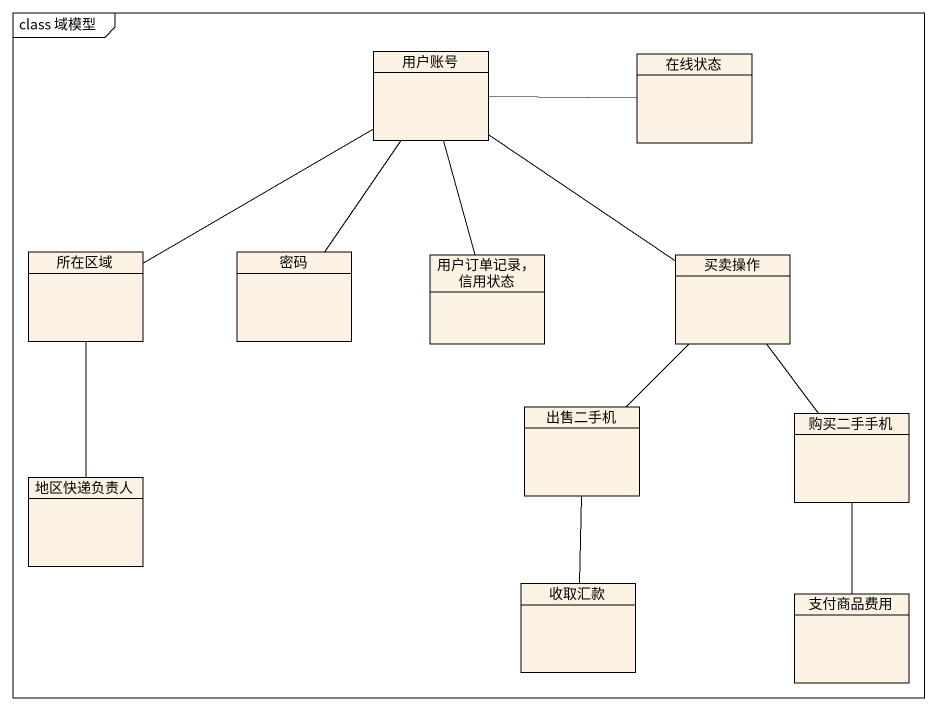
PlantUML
@startuml
mainframe class 域模型
hide circle
hide empty members
class 用户账号
class 在线状态
class 所在区域
class 密码
class "用户订单记录，信用状态" as 用户订单记录_信用状态
class 买卖操作
class 出售二手机
class 购买二手手机
class 地区快递负责人
class 收取汇款
class 支付商品费用
用户账号 -right- 在线状态
用户账号 -left- 所在区域
用户账号 -- 密码
用户账号 -- 用户订单记录_信用状态
用户账号 -- 买卖操作
所在区域 -- 地区快递负责人
买卖操作 -- 出售二手机
买卖操作 -- 购买二手手机
出售二手机 -- 收取汇款
购买二手手机 -- 支付商品费用
@enduml
